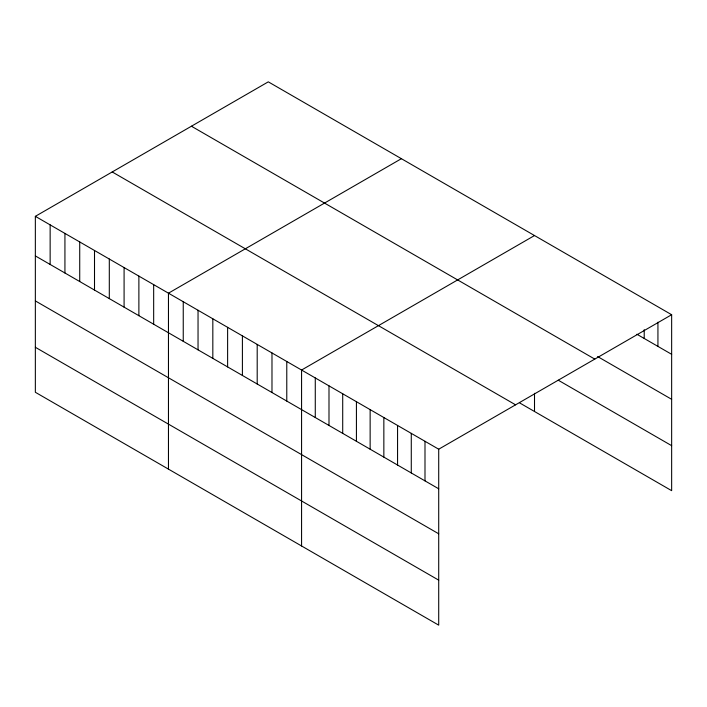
<?xml version="1.0" encoding="UTF-8"?>
<svg xmlns="http://www.w3.org/2000/svg" width="707" height="707" viewBox="0 0 707 707"><rect width="100%" height="100%" fill="white"/><g stroke="black" fill="none" stroke-linecap="round" stroke-linejoin="round"><path stroke-width="1.06" d="M35.35 216.333L438.711 449.21L438.711 625.156L35.35 392.279L35.35 216.333L268.289 81.844L671.65 314.721L671.65 490.667L519.716 402.955M401.399 158.695L168.46 293.184L168.46 469.13M534.51 235.546L301.571 370.035L301.571 545.981M438.711 449.21L671.65 314.721M636.91 334.252L671.65 354.313M597.592 356.549L671.65 399.305M191.42 126.226L594.781 359.103M558.283 380.216L671.65 445.666M112.219 171.951L515.58 404.828M35.35 255.916L438.711 488.793M35.35 300.917L438.711 533.794M35.35 347.278L438.711 580.155M657.934 322.198L657.934 346.395M644.218 329.674L644.218 338.476M534.51 393.278L534.51 411.492M424.995 441.292L424.995 480.884M411.28 433.373L411.28 472.965M397.564 425.455L397.564 465.047M383.848 417.537L383.848 457.129M370.141 409.618L370.141 449.21M356.425 401.7L356.425 441.292M342.709 393.781L342.709 433.373M328.994 385.863L328.994 425.455M315.278 377.945L315.278 417.537M286.777 361.489L286.777 401.081M271.983 352.952L271.983 392.544M257.198 344.415L257.198 383.998M242.404 335.878L242.404 375.461M227.619 327.341L227.619 366.924M212.825 318.795L212.825 358.387M198.04 310.258L198.04 349.85M183.246 301.721L183.246 341.304M153.666 284.638L153.666 324.23M138.881 276.101L138.881 315.693M124.087 267.564L124.087 307.156M109.302 259.027L109.302 298.61M94.508 250.49L94.508 290.073M79.723 241.944L79.723 281.536M64.929 233.407L64.929 272.999M50.144 224.87L50.144 264.462"/></g></svg>
